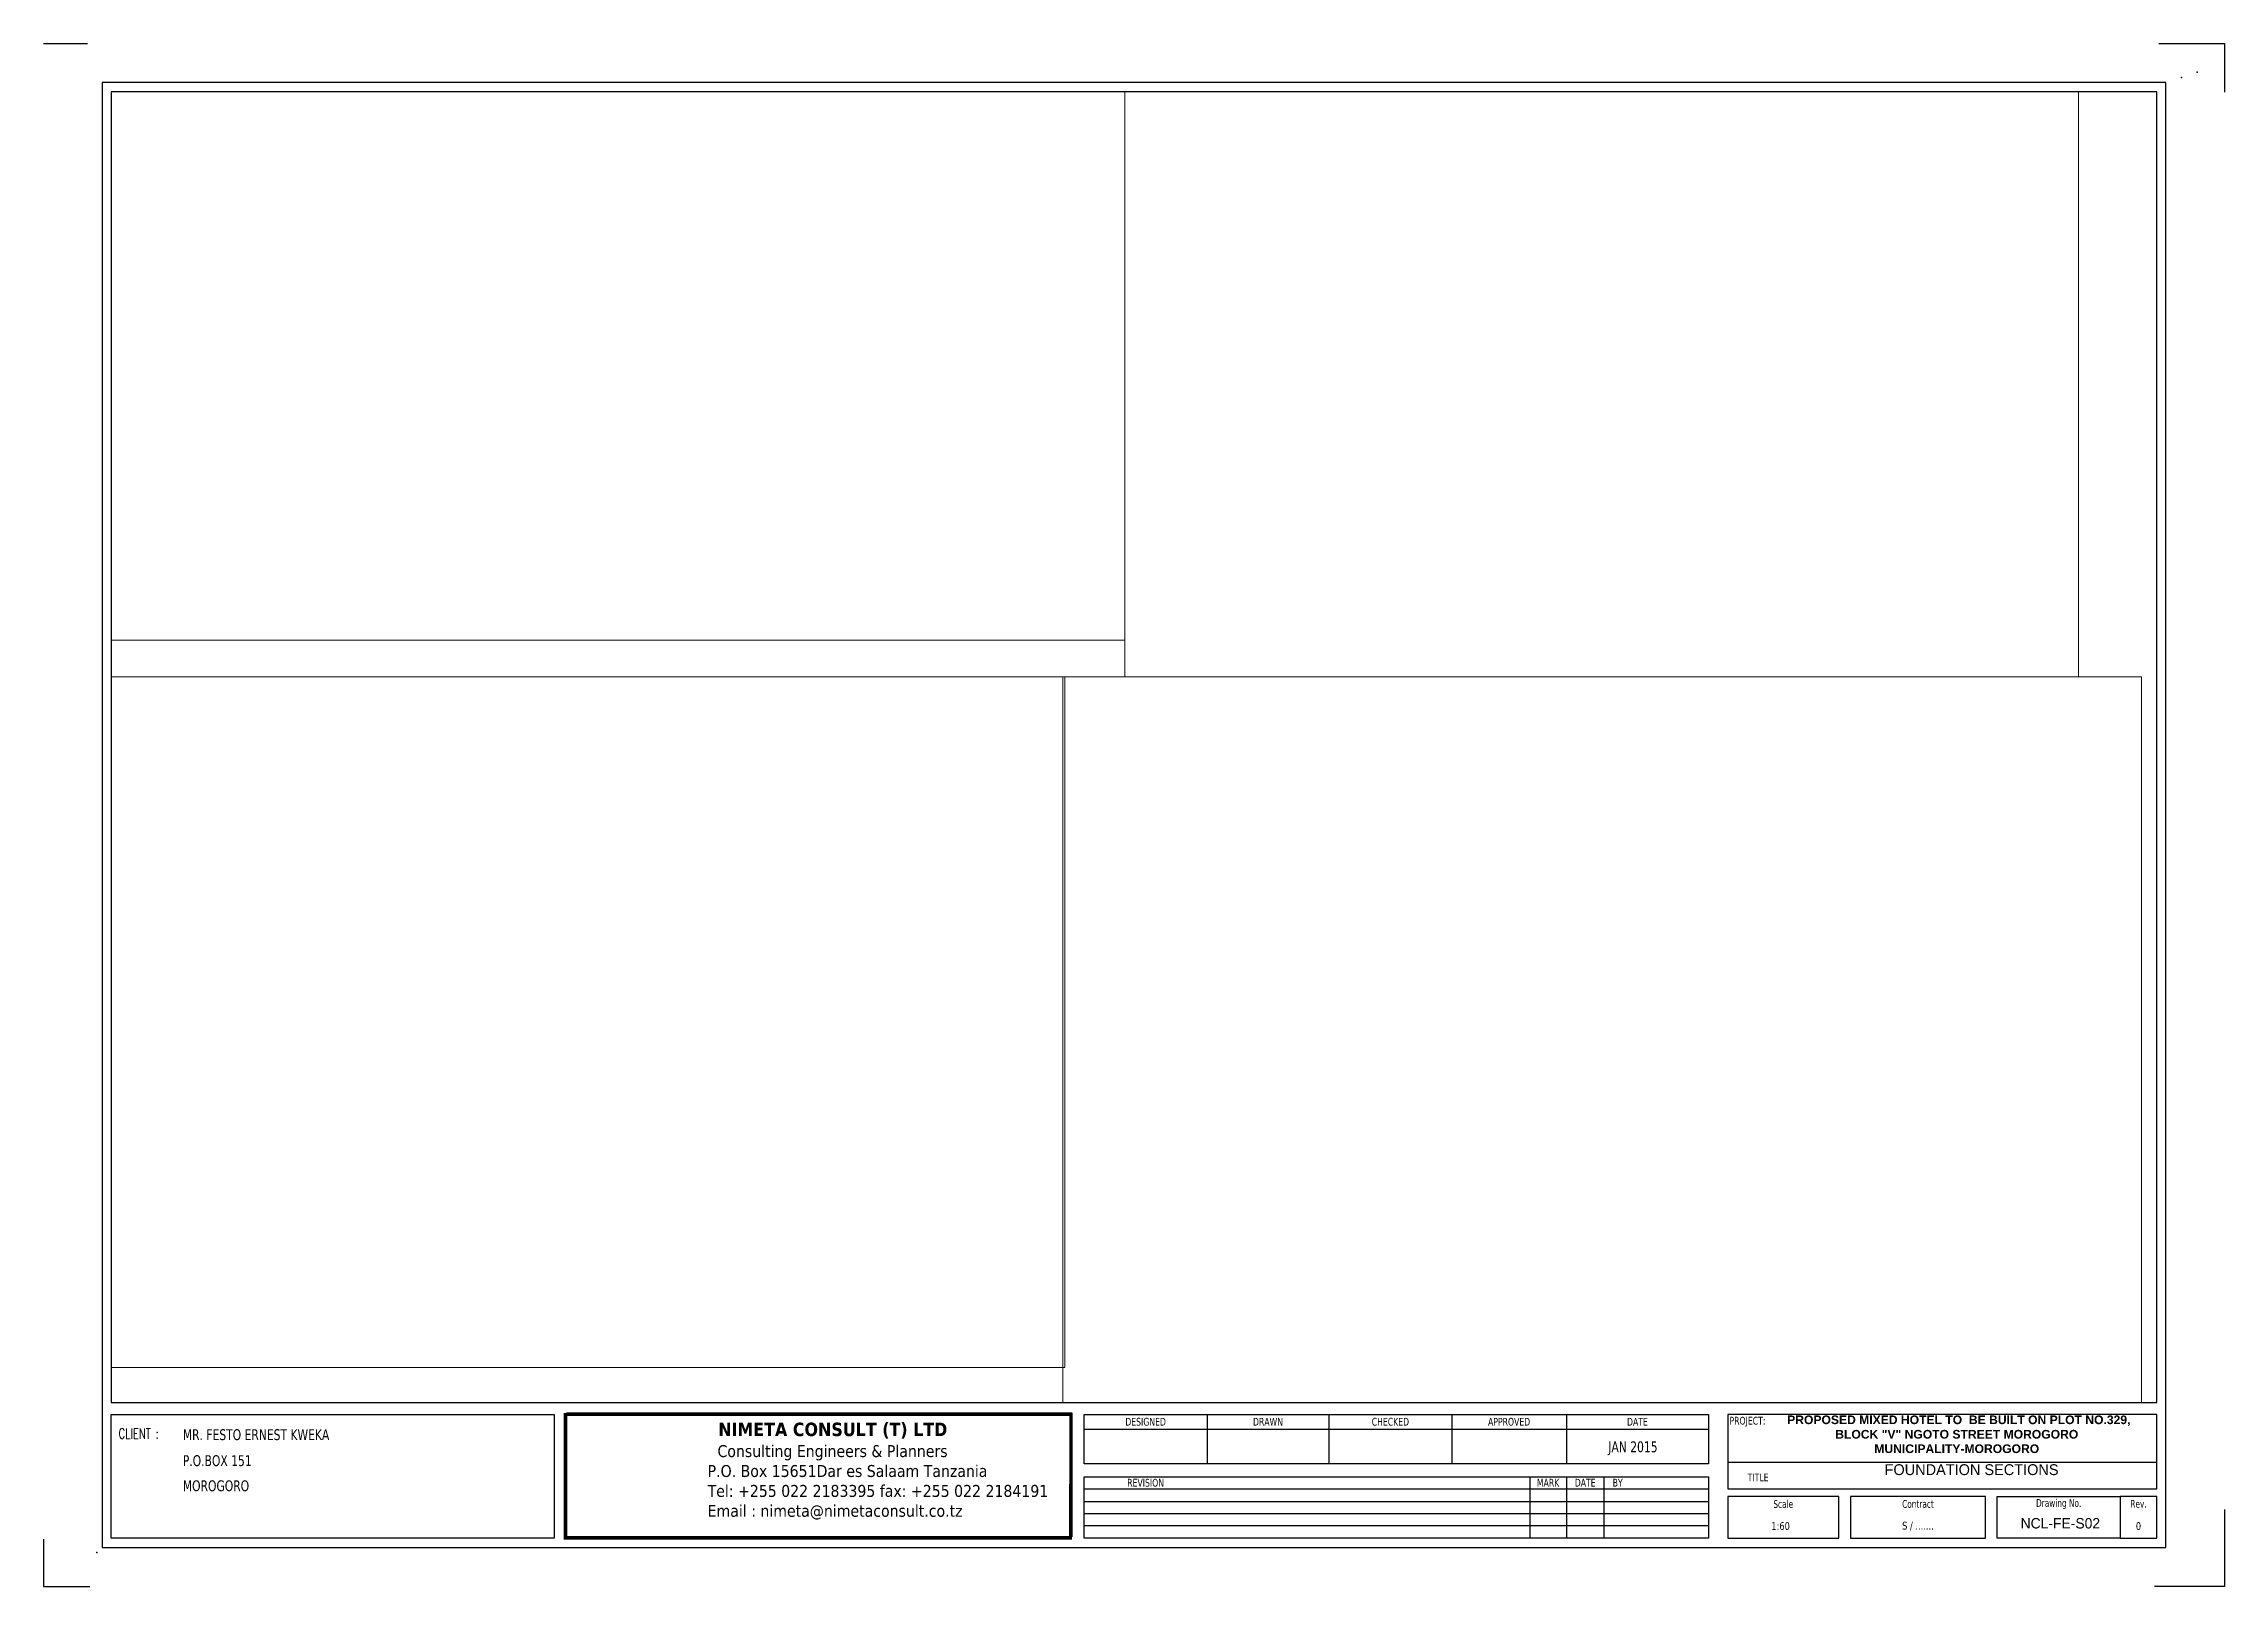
# Paper-space layout 'FND SECTIONS' of a CAD drawing. Header units: millimetres. Extents: x 1879 to 2299, y 1345 to 1642.
import ezdxf
from ezdxf.enums import TextEntityAlignment as Align

# ---------------------------------------------------------------- set-up
doc = ezdxf.new("R2010")
doc.units = ezdxf.units.MM
doc.header["$LTSCALE"] = 30
doc.layers.get('0').update_dxf_attribs({"color": 2})
doc.layers.add('A3_SHEET', color=7, linetype='Continuous')
doc.layers.add('TB', color=250, linetype='Continuous')
doc.layers.add('DIMENT', color=7, linetype='Continuous', lineweight=9)
doc.layers.add('PRINTING WINDOW', color=4, linetype='Continuous', plot=False)
doc.layers.add('Viewport', color=1, linetype='Continuous', plot=False)
doc.styles.add('BBL', font='SIMPLEX.SHX', dxfattribs={"width": 0.7})
doc.styles.get("Standard").update_dxf_attribs({"font": 'tahoma.ttf', "height": 120})
doc.styles.add('TITLE', font='tahoma.ttf', dxfattribs={"height": 2.2})

psp = doc.layouts.new('FND SECTIONS')

# ---------------------------------------------------------------- linework, layer by layer
for p in [(2290.86, 1635.81), (2290.86, 1635.81), (2293.86, 1636.81), (1889.36, 1351.81)]:
    psp.add_point(p)
at = {"layer": 'A3_SHEET'}
for p, q in [((2103.18, 1378.41), (2103.18, 1368.87)), ((2126.66, 1378.41), (2126.66, 1368.87)), ((2150.32, 1378.41), (2150.32, 1368.87)), ((2172.39, 1378.41), (2172.39, 1368.87)), ((2079.52, 1375.58), (2199.76, 1375.58)), ((2203.47, 1369.24), (2286.1, 1369.24)), ((2165.33, 1366.4), (2165.33, 1354.57)), ((2172.39, 1366.4), (2172.39, 1354.57)), ((2179.63, 1366.4), (2179.63, 1354.57)), ((2079.52, 1364.11), (2199.76, 1364.11)), ((2079.52, 1361.64), (2199.76, 1361.64)), ((2079.52, 1359.34), (2199.76, 1359.34)), ((2079.52, 1357.04), (2199.76, 1357.04))]:
    psp.add_line(p, q, dxfattribs=at)
at = {"layer": 'A3_SHEET', "color": 4}
psp.add_lwpolyline([(2287.86, 1634.81), (1890.36, 1634.81), (1890.36, 1352.81), (2287.86, 1352.81)], close=True, dxfattribs=at)
at = {"layer": 'A3_SHEET'}
for points in [[(2286.1, 1633.04), (1892.13, 1633.04), (1892.13, 1380.7), (2286.1, 1380.7)], [(2286.1, 1633.04), (1892.13, 1633.04), (1892.13, 1380.7), (2286.1, 1380.7)], [(1892.13, 1378.41), (1977.47, 1378.41), (1977.47, 1354.57), (1892.13, 1354.57)], [(1979.58, 1354.57), (1979.58, 1378.41), (2076.87, 1378.41), (2076.87, 1354.57)], [(1979.86, 1354.85), (1979.86, 1378.69), (2077.15, 1378.69), (2077.15, 1354.85)], [(2199.76, 1368.87), (2079.52, 1368.87), (2079.52, 1378.41), (2199.76, 1378.41)], [(2286.1, 1378.41), (2203.47, 1378.41), (2203.47, 1364.11), (2286.1, 1364.11)], [(2079.52, 1366.4), (2199.76, 1366.4), (2199.76, 1354.57), (2079.52, 1354.57)], [(2203.47, 1362.62), (2203.47, 1354.57), (2224.83, 1354.57), (2224.83, 1362.62)], [(2227.12, 1354.57), (2253.08, 1354.57), (2253.08, 1362.62), (2227.12, 1362.62)], [(2255.37, 1354.57), (2255.37, 1362.62), (2279.03, 1362.62), (2279.03, 1354.57)]]:
    psp.add_lwpolyline(points, close=True, dxfattribs=at)
psp.add_lwpolyline([(2279.03, 1354.57), (2286.1, 1354.57), (2286.1, 1362.62), (2279.03, 1362.62)], dxfattribs=at)
at = {"layer": 'PRINTING WINDOW'}
for p, q in [((1879.11, 1642.31), (1887.55, 1642.31)), ((2286.47, 1642.31), (2299.11, 1642.31)), ((2286.47, 1642.31), (2299.11, 1642.31)), ((2299.11, 1642.31), (2299.11, 1632.95)), ((2299.11, 1642.31), (2299.11, 1632.95)), ((2299.11, 1360.08), (2299.11, 1345.31)), ((1879.11, 1354.42), (1879.11, 1345.31)), ((1879.11, 1345.31), (1888, 1345.31)), ((2299.11, 1345.31), (2285.64, 1345.31))]:
    psp.add_line(p, q, dxfattribs=at)
at = {"layer": 'TB', "linetype": 'Continuous', "const_width": 0.559}
psp.add_lwpolyline([(1979.58, 1354.57), (2076.87, 1354.57), (2076.95, 1378.41), (1979.58, 1378.41), (1979.58, 1354.57)], dxfattribs=at)

# ---------------------------------------------------------------- texts
at = {"layer": 'A3_SHEET'}
for s, height, width, p in [('DESIGNED', 1.5, 0.84, (2091.35, 1377)), ('DRAWN', 1.5, 0.84, (2114.92, 1377)), ('CHECKED', 1.5, 0.84, (2138.49, 1377)), ('APPROVED', 1.5, 0.84, (2161.35, 1377)), ('DATE', 1.5, 0.84, (2186.07, 1377)), ('PROJECT:', 1.5, 0.84, (2207.26, 1377.01)), ('JAN 2015', 2.088, 0.84, (2185.2, 1371.91)), ('REVISION', 1.5, 0.84, (2091.35, 1365.26)), ('MARK', 1.5, 0.84, (2168.86, 1365.26)), ('DATE', 1.5, 0.84, (2176.01, 1365.26)), ('BY', 1.5, 0.84, (2182.26, 1365.26)), ('TITLE', 1.5, 0.84, (2209.32, 1366.28)), ('Scale', 1.5, 0.8, (2214.15, 1361.18)), ('Contract', 1.5, 0.8, (2240.1, 1361.18)), ('Drawing No.', 1.5, 0.8, (2267.2, 1361.18)), ('Rev.', 1.5, 0.8, (2282.57, 1361.18)), ('1:60  ', 1.5, 0.9, (2214.15, 1356.92)), ('S / .......', 1.5, 0.9, (2240.1, 1356.92)), ('0', 1.5, 0.9, (2282.57, 1356.92))]:
    psp.add_text(s, height=height, dxfattribs=dict(at, width=width)).set_placement(p, align=Align.MIDDLE)
at = {"layer": 'A3_SHEET', "style": 'BBL', "width": 0.7}
psp.add_text('CLIENT :', height=2, dxfattribs=at).set_placement((1893.56, 1373.72))
at = {"layer": 'A3_SHEET', "width": 0.84}
for s, height, p in [('MR. FESTO ERNEST KWEKA', 2.0878, (1905.92, 1373.47)), ('P.O.BOX 151', 2.0878, (1905.92, 1368.47)), ('MOROGORO', 2.088, (1905.92, 1363.63))]:
    psp.add_text(s, height=height, dxfattribs=at).set_placement(p)
at = {"layer": 'A3_SHEET', "attachment_point": 2}
for s, insert, char_height, width in [(' {\\fSansSerif|b1|i0|c2|p2;\\H0.8x;PROPOSED MIXED HOTEL TO  BE BUILT ON PLOT NO.329, BLOCK "V" NGOTO STREET MOROGORO MUNICIPALITY-MOROGORO}', (2247.57, 1378.21), 2.08785, 74.777), ('{\\fExotc350 Bd BT|b0|i0|c0|p82;FOUNDATION SECTIONS }', (2250.42, 1368.82), 2.0878, 78.6339), ('{\\fExotc350 Bd BT|b0|i0|c0|p82;NCL-FE-S02}', (2267.52, 1358.45), 2, 11.2135)]:
    psp.add_mtext(s, dxfattribs=dict(at, insert=insert, char_height=char_height, width=width))
at = {"layer": 'DIMENT', "color": 5, "insert": (1998.37, 1381.16), "char_height": 2.5966, "attachment_point": 1, "style": 'TITLE'}
psp.add_mtext('           {\\fTahoma|b1|i0|c0|p34;   \\P          NIMETA CONSULT (T) LTD\\P         \\fTahoma|b0|i0|c0|p34;\\H0.95455x; \\H0.92795x;\\C256;Consulting Engineers & Planners\\P          P.O. Box 15651Dar es Salaam Tanzania  \\P          Tel: +255 022 2183395 fax: +255 022 2184191  \\P          Email : nimeta@nimetaconsult.co.tz}', dxfattribs=at)

# ---------------------------------------------------------------- viewports
at = {"layer": 'Viewport'}
vp = psp.add_viewport(center=(1989.75, 1580.27), size=(195.25, 105.5512), view_center_point=(291666.67, 941636.62), view_height=2998.5483, dxfattribs=at)
vp.frozen_layers = ['A3_SHEET']
for center, size, view_center_point, view_height, status in [((2179.21, 1576.73), (183.67, 112.6194), (305606.86, 938239.84), 2535.82, 5), ((1983.95, 1453.92), (183.64, 133.0108), (295000.59, 933480.13), 2660.217, 3), ((2179.27, 1450.56), (207.77, 139.7181), (301107.77, 938309.25), 2794.3642, 4)]:
    vp = psp.add_viewport(center=center, size=size, view_center_point=view_center_point, view_height=view_height, status=status, dxfattribs=at)
    vp.frozen_layers = ['A3_SHEET']

doc.saveas('drawing.dxf')
